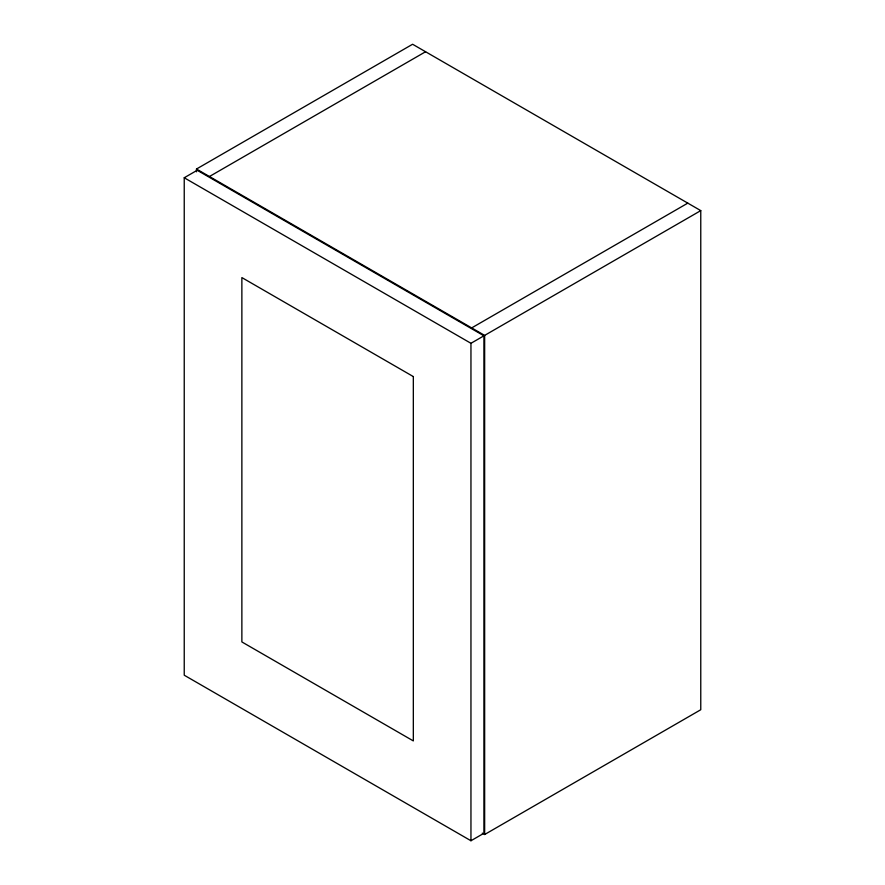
<?xml version="1.0" encoding="UTF-8"?>
<svg xmlns="http://www.w3.org/2000/svg" width="885" height="885" viewBox="0 0 885 885"><rect width="100%" height="100%" fill="white"/><g stroke="black" fill="none" stroke-linecap="round" stroke-linejoin="round"><path stroke-width="1.33" d="M196.481 171.79L196.481 169.024L412.598 44.25L700.765 210.619L700.765 709.737L484.648 834.511L482.281 833.15M184.235 177.763L197.2 170.274L483.918 335.813L483.918 833.261L470.953 840.75L184.235 675.211L184.235 177.763L470.953 343.303L483.918 335.813M209.446 176.513L425.574 51.739M471.672 327.915L687.8 203.13M196.481 169.024L484.648 335.393L700.765 210.619M484.648 335.393L484.648 834.511M470.953 343.303L470.953 840.75M413.328 376.579L241.87 277.58L241.87 641.935L413.328 740.922L413.328 376.579"/></g></svg>
